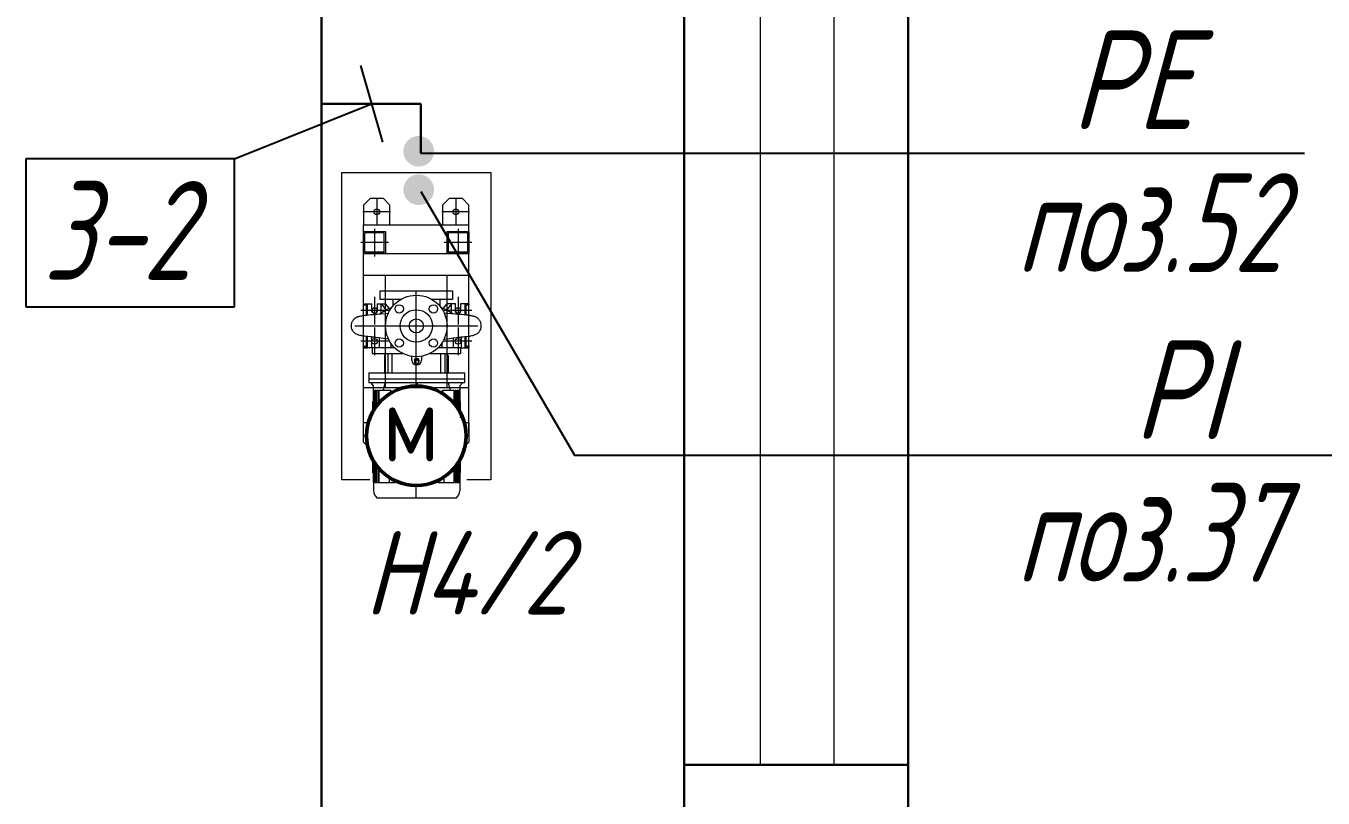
# Model space of a CAD drawing. Header units: millimetres. Extents: x 409 to 1826, y -2285 to 789.
# Drawn here: x 1073.2 to 1132.4, y -160.4 to -125.2 of the extents above; entities that cross this region are included whole.
import ezdxf

# ---------------------------------------------------------------- set-up
doc = ezdxf.new("R2010")
doc.units = ezdxf.units.MM
doc.linetypes.add('осевая', pattern=[50.8, 31.75, -6.35, 6.35, -6.35])
for name, color, linetype, lineweight in [('1-основная-050 ж', 2, 'Continuous', 50), ('7-тонкая-текст.-02', 4, 'Continuous', 30), ('7-тонкая.текст-02', 4, 'Continuous', 30), ('Visible (ISO)', 7, 'Continuous', 50), ('АР_Стены наружные', 7, 'Continuous', 30), ('Опора', 22, 'Continuous', 15), ('осевая', 33, 'осевая', 13), ('Тонкая - 018', 254, 'Continuous', 18)]:
    doc.layers.add(name, color=color, linetype=linetype, lineweight=lineweight)
doc.layers.add('ТХ_Оси труб.', color=3, linetype='осевая')
doc.styles.add('2', font='simplex.shx', dxfattribs={"width": 0.8, "oblique": 15, "height": 3.5})
doc.styles.add('GOST тип А', font='GOST_A.TTF', dxfattribs={"oblique": 15})
doc.styles.get("Standard").update_dxf_attribs({"font": 'GOST_A.TTF', "oblique": 15})

msp = doc.modelspace()

# ---------------------------------------------------------------- hatches: boundary and pattern name
for points in [[(1091.846, -130.912, -1), (1090.446, -130.912, -1)], [(1091.846, -132.662, -1), (1090.446, -132.662, -1)]]:
    msp.add_hatch(color=7).paths.add_polyline_path(points)

# ---------------------------------------------------------------- linework, layer by layer
for p, q in [((1088.5, -127), (1089.5, -130.5)), ((1082.75, -131.25), (1089, -128.75)), ((1091.25, -131), (1118, -131)), ((1118, -131), (1124, -131)), ((1124, -131), (1131.5, -131)), ((1073.25, -131.25), (1073.25, -138)), ((1082.75, -131.25), (1073.25, -131.25)), ((1082.75, -138), (1082.75, -131.25)), ((1091.25, -132.75), (1098.25, -144.75)), ((1073.25, -138), (1082.75, -138)), ((1098.25, -144.75), (1135.25, -144.75))]:
    msp.add_line(p, q)
at = {"lineweight": 30}
for p, q in [((1091.25, -128.75), (1086.711, -128.75)), ((1091.25, -131), (1091.25, -128.75))]:
    msp.add_line(p, q, dxfattribs=at)
at = {"color": 7, "lineweight": 13}
for p, q in [((1087.636, -145.876), (1087.636, -131.876)), ((1087.636, -131.876), (1094.436, -131.876)), ((1094.436, -131.876), (1094.436, -145.876)), ((1088.921, -145.876), (1087.636, -145.876)), ((1094.436, -145.876), (1093.336, -145.876))]:
    msp.add_line(p, q, dxfattribs=at)
at = {"layer": '1-основная-050 ж', "color": 7, "lineweight": 30, "ltscale": 0.5}
msp.add_line((1086.711, -70.379), (1086.711, -180.778), dxfattribs=at)
at = {"layer": '1-основная-050 ж', "color": 7, "ltscale": 0.1}
msp.add_circle((1091.039, -143.867), 2.265, dxfattribs=at)
at = {"layer": 'Visible (ISO)', "color": 7, "lineweight": 13}
for p, q in [((1089.387, -137.267), (1092.687, -137.267)), ((1089.387, -137.667), (1089.387, -137.267)), ((1090.316, -137.667), (1089.387, -137.667)), ((1089.965, -137.667), (1089.965, -137.966)), ((1092.687, -137.667), (1091.758, -137.667)), ((1092.109, -137.667), (1092.109, -137.966)), ((1092.687, -137.267), (1092.687, -137.667)), ((1088.637, -137.867), (1088.817, -137.867)), ((1088.637, -137.927), (1088.637, -137.867)), ((1088.772, -137.927), (1088.637, -137.927)), ((1088.637, -138.388), (1088.637, -137.927)), ((1088.817, -137.897), (1088.772, -137.927)), ((1088.772, -138.371), (1088.772, -137.927)), ((1088.817, -137.867), (1089.017, -137.867)), ((1088.817, -137.867), (1088.817, -137.897)), ((1088.817, -138.366), (1088.817, -137.897)), ((1089.017, -138.167), (1089.017, -137.867)), ((1089.257, -137.867), (1089.257, -138.167)), ((1089.257, -137.867), (1089.429, -137.867)), ((1089.429, -138.286), (1089.429, -137.867)), ((1089.429, -137.867), (1089.637, -137.867)), ((1089.429, -137.867), (1089.669, -138.144)), ((1089.814, -138.072), (1089.637, -137.867)), ((1092.26, -138.072), (1092.437, -137.867)), ((1092.645, -137.867), (1092.406, -138.144)), ((1092.645, -137.867), (1092.437, -137.867)), ((1092.817, -137.867), (1092.645, -137.867)), ((1092.645, -138.286), (1092.645, -137.867)), ((1092.817, -138.167), (1092.817, -137.867)), ((1093.057, -137.867), (1093.057, -138.167)), ((1093.257, -137.867), (1093.057, -137.867)), ((1093.437, -137.867), (1093.257, -137.867)), ((1093.257, -137.897), (1093.257, -137.867)), ((1093.302, -137.927), (1093.257, -137.897)), ((1093.257, -138.366), (1093.257, -137.897)), ((1093.437, -137.927), (1093.302, -137.927)), ((1093.302, -138.371), (1093.302, -137.927)), ((1093.437, -137.867), (1093.437, -137.927)), ((1093.437, -138.388), (1093.437, -137.927)), ((1088.637, -139.807), (1088.637, -139.33)), ((1088.772, -139.807), (1088.772, -139.348)), ((1088.817, -139.867), (1088.817, -139.353)), ((1088.992, -139.369), (1088.992, -139.855)), ((1088.999, -139.37), (1088.999, -139.855)), ((1089.344, -139.412), (1089.344, -139.855)), ((1092.73, -139.855), (1092.73, -139.412)), ((1093.076, -139.37), (1093.076, -139.855)), ((1093.082, -139.369), (1093.082, -139.855)), ((1093.257, -139.867), (1093.257, -139.353)), ((1093.302, -139.807), (1093.302, -139.348)), ((1093.437, -139.807), (1093.437, -139.33)), ((1088.637, -139.867), (1088.637, -139.807)), ((1088.637, -139.807), (1088.637, -139.867)), ((1088.772, -139.807), (1088.637, -139.807)), ((1089.027, -139.867), (1088.637, -139.867)), ((1088.637, -139.867), (1088.817, -139.867)), ((1088.817, -139.837), (1088.772, -139.807)), ((1088.817, -139.867), (1088.817, -139.837)), ((1088.999, -139.855), (1088.992, -139.855)), ((1088.999, -139.855), (1089.035, -139.855)), ((1089.027, -139.855), (1089.027, -140.117)), ((1089.035, -139.855), (1090.045, -139.855)), ((1089.882, -139.657), (1089.882, -139.855)), ((1089.908, -139.855), (1089.882, -139.855)), ((1092.029, -139.855), (1093.039, -139.855)), ((1092.193, -139.855), (1092.166, -139.855)), ((1092.193, -139.657), (1092.193, -139.855)), ((1093.039, -139.855), (1093.076, -139.855)), ((1093.047, -139.855), (1093.047, -140.117)), ((1093.047, -139.867), (1093.437, -139.867)), ((1093.082, -139.855), (1093.076, -139.855)), ((1093.302, -139.807), (1093.257, -139.837)), ((1093.257, -139.837), (1093.257, -139.867)), ((1093.437, -139.867), (1093.257, -139.867)), ((1093.437, -139.807), (1093.302, -139.807)), ((1093.437, -139.807), (1093.437, -139.867)), ((1093.437, -139.867), (1093.437, -139.807)), ((1089.027, -140.117), (1090.407, -140.117)), ((1089.588, -140.217), (1089.616, -140.217)), ((1089.588, -140.217), (1089.588, -141.003)), ((1089.616, -141.003), (1089.616, -140.117)), ((1089.74, -140.117), (1089.74, -141.003)), ((1089.927, -140.117), (1089.927, -141.003)), ((1090.833, -140.427), (1090.833, -140.252)), ((1090.951, -140.427), (1091.001, -140.345)), ((1090.951, -140.427), (1090.951, -140.511)), ((1091.001, -140.429), (1090.951, -140.511)), ((1090.951, -140.511), (1091.001, -140.593)), ((1091.001, -140.345), (1091.001, -140.429)), ((1091.001, -140.345), (1091.102, -140.345)), ((1091.102, -140.429), (1091.001, -140.429)), ((1091.001, -140.593), (1091.102, -140.593)), ((1091.102, -140.345), (1091.102, -140.429)), ((1091.102, -140.345), (1091.153, -140.427)), ((1091.153, -140.511), (1091.102, -140.429)), ((1091.102, -140.593), (1091.153, -140.511)), ((1091.153, -140.427), (1091.153, -140.511)), ((1091.27, -140.252), (1091.27, -140.427)), ((1091.668, -140.117), (1093.047, -140.117)), ((1092.148, -141.003), (1092.148, -140.117)), ((1092.335, -140.117), (1092.335, -141.003)), ((1092.458, -141.003), (1092.458, -140.117)), ((1092.458, -140.217), (1092.487, -140.217)), ((1092.487, -140.217), (1092.487, -141.003)), ((1088.869, -141.003), (1093.239, -141.003)), ((1088.869, -141.003), (1088.869, -141.277)), ((1093.239, -141.003), (1093.239, -141.277)), ((1088.869, -141.277), (1093.239, -141.277)), ((1088.869, -141.277), (1093.239, -141.277)), ((1088.869, -141.277), (1088.869, -141.465)), ((1093.239, -141.465), (1088.869, -141.465)), ((1089.087, -141.592), (1088.973, -141.465)), ((1089.087, -141.802), (1089.087, -141.592)), ((1089.088, -141.802), (1089.087, -141.802)), ((1089.087, -141.802), (1089.087, -142.718)), ((1089.088, -142.718), (1089.088, -141.802)), ((1089.097, -141.802), (1089.107, -141.802)), ((1089.097, -142.702), (1089.097, -141.802)), ((1089.107, -142.686), (1089.107, -141.802)), ((1089.135, -141.802), (1089.107, -141.802)), ((1089.135, -141.802), (1089.155, -141.802)), ((1089.135, -142.64), (1089.135, -141.802)), ((1089.155, -142.61), (1089.155, -141.802)), ((1089.204, -141.802), (1089.155, -141.802)), ((1089.204, -141.802), (1089.235, -141.802)), ((1089.204, -142.539), (1089.204, -141.802)), ((1089.235, -142.498), (1089.235, -141.802)), ((1089.308, -141.802), (1089.235, -141.802)), ((1089.308, -141.802), (1089.351, -141.802)), ((1089.308, -142.407), (1089.308, -141.802)), ((1089.351, -142.357), (1089.351, -141.802)), ((1089.879, -141.802), (1089.351, -141.802)), ((1089.992, -141.858), (1089.992, -141.839)), ((1090.071, -141.802), (1090.149, -141.802)), ((1090.071, -141.839), (1090.071, -141.802)), ((1091.015, -141.465), (1091.015, -141.592)), ((1091.015, -141.592), (1091.093, -141.592)), ((1091.093, -141.592), (1091.093, -141.465)), ((1091.958, -141.802), (1092.037, -141.802)), ((1091.958, -141.839), (1091.958, -141.802)), ((1092.037, -141.839), (1092.037, -141.802)), ((1092.115, -141.839), (1092.115, -141.874)), ((1092.757, -141.802), (1092.229, -141.802)), ((1092.757, -141.802), (1092.8, -141.802)), ((1092.757, -142.391), (1092.757, -141.802)), ((1092.8, -142.443), (1092.8, -141.802)), ((1092.873, -141.802), (1092.8, -141.802)), ((1092.873, -141.802), (1092.903, -141.802)), ((1092.873, -142.538), (1092.873, -141.802)), ((1092.903, -142.581), (1092.903, -141.802)), ((1092.953, -141.802), (1092.903, -141.802)), ((1092.953, -141.802), (1092.972, -141.802)), ((1092.953, -142.656), (1092.953, -141.802)), ((1092.972, -142.687), (1092.972, -141.802)), ((1093.001, -141.802), (1092.972, -141.802)), ((1093.001, -141.802), (1093.011, -141.802)), ((1093.001, -142.736), (1093.001, -141.802)), ((1093.011, -142.752), (1093.011, -141.802)), ((1093.135, -141.465), (1093.02, -141.592)), ((1093.02, -141.592), (1093.02, -141.802)), ((1093.02, -142.769), (1093.02, -141.802)), ((1093.02, -141.802), (1093.02, -141.802)), ((1093.02, -141.802), (1093.02, -142.77)), ((1093.239, -141.277), (1093.239, -141.465)), ((1089.087, -142.314), (1089.056, -142.314)), ((1089.056, -142.773), (1089.056, -142.314)), ((1093.052, -142.314), (1093.02, -142.314)), ((1093.052, -142.828), (1093.052, -142.314)), ((1093.052, -143.038), (1093.02, -143.038)), ((1089.056, -145.56), (1089.056, -144.96)), ((1089.087, -145.015), (1089.087, -146.377)), ((1089.088, -145.997), (1089.088, -145.016)), ((1089.097, -145.997), (1089.097, -145.032)), ((1089.107, -145.997), (1089.107, -145.047)), ((1089.135, -145.997), (1089.135, -145.093)), ((1089.155, -145.997), (1089.155, -145.123)), ((1089.204, -145.997), (1089.204, -145.194)), ((1089.235, -145.997), (1089.235, -145.235)), ((1089.308, -145.997), (1089.308, -145.326)), ((1089.351, -145.997), (1089.351, -145.376)), ((1092.757, -145.997), (1092.757, -145.342)), ((1092.8, -145.997), (1092.8, -145.291)), ((1092.873, -145.997), (1092.873, -145.196)), ((1092.903, -145.997), (1092.903, -145.153)), ((1092.953, -145.997), (1092.953, -145.078)), ((1092.972, -145.997), (1092.972, -145.046)), ((1093.001, -145.997), (1093.001, -144.998)), ((1093.011, -145.997), (1093.011, -144.981)), ((1093.02, -145.997), (1093.02, -144.964)), ((1093.02, -144.964), (1093.02, -146.377)), ((1093.052, -145.56), (1093.052, -144.905)), ((1089.056, -145.56), (1089.087, -145.56)), ((1089.794, -145.759), (1089.794, -145.997)), ((1090.071, -145.997), (1090.071, -145.914)), ((1090.149, -145.997), (1090.149, -145.949)), ((1091.958, -145.997), (1091.958, -145.936)), ((1092.037, -145.997), (1092.037, -145.9)), ((1092.313, -145.997), (1092.313, -145.739)), ((1093.02, -145.56), (1093.052, -145.56)), ((1089.088, -145.997), (1089.097, -145.997)), ((1089.107, -145.997), (1089.135, -145.997)), ((1089.155, -145.997), (1089.204, -145.997)), ((1089.235, -145.997), (1089.308, -145.997)), ((1089.351, -145.997), (1090.071, -145.997)), ((1090.149, -145.997), (1090.307, -145.997)), ((1091.801, -145.997), (1091.958, -145.997)), ((1092.037, -145.997), (1092.757, -145.997)), ((1092.8, -145.997), (1092.873, -145.997)), ((1092.903, -145.997), (1092.953, -145.997)), ((1092.972, -145.997), (1093.001, -145.997)), ((1093.011, -145.997), (1093.02, -145.997)), ((1089.241, -146.689), (1092.867, -146.689))]:
    msp.add_line(p, q, dxfattribs=at)
for centre, radius in [((1091.037, -138.867), 1.4), ((1090.259, -138.089), 0.19), ((1091.037, -138.867), 0.74), ((1091.815, -138.089), 0.19), ((1091.037, -138.867), 0.32), ((1090.259, -139.645), 0.19), ((1091.815, -139.645), 0.19)]:
    msp.add_circle(centre, radius, dxfattribs=at)
for centre, radius, start, end in [((1089.137, -138.167), 0.12, 180, 0), ((1091.037, -140.726), 2.922, 112.5291, 124.50272), ((1091.037, -140.726), 2.922, 55.49728, 67.4709), ((1092.937, -138.167), 0.12, 180, 0), ((1091.052, -140.427), 0.218, 180, 0), ((1089.481, -146.377), 0.393, 180, 232.42421), ((1092.627, -146.377), 0.393, 307.57579, 0)]:
    msp.add_arc(centre, radius, start, end, dxfattribs=at)
for points in [[(1089.773, -139.468), (1089.042, -139.372), (1088.983, -139.368), (1088.791, -139.352), (1088.689, -139.339), (1088.534, -139.314), (1088.481, -139.305), (1088.399, -139.281), (1088.378, -139.275), (1088.331, -139.255), (1088.308, -139.244), (1088.263, -139.216), (1088.241, -139.2), (1088.199, -139.161), (1088.178, -139.139), (1088.137, -139.082), (1088.118, -139.046), (1088.088, -138.966), (1088.079, -138.921), (1088.076, -138.831), (1088.081, -138.784), (1088.107, -138.696), (1088.127, -138.653), (1088.178, -138.579), (1088.209, -138.546), (1088.256, -138.509), (1088.27, -138.499), (1088.305, -138.477), (1088.326, -138.467), (1088.359, -138.452), (1088.374, -138.447), (1088.407, -138.435), (1088.424, -138.43), (1088.492, -138.413), (1088.541, -138.404), (1088.653, -138.386), (1088.712, -138.378), (1088.89, -138.358), (1089.04, -138.346), (1089.195, -138.336), (1089.196, -138.336), (1089.766, -138.281)], [(1092.302, -139.468), (1093.032, -139.372), (1093.092, -139.368), (1093.283, -139.352), (1093.386, -139.339), (1093.54, -139.314), (1093.594, -139.305), (1093.675, -139.281), (1093.696, -139.275), (1093.743, -139.255), (1093.766, -139.244), (1093.811, -139.216), (1093.833, -139.2), (1093.876, -139.161), (1093.896, -139.139), (1093.938, -139.082), (1093.957, -139.046), (1093.986, -138.966), (1093.995, -138.921), (1093.999, -138.831), (1093.993, -138.784), (1093.968, -138.696), (1093.947, -138.653), (1093.897, -138.579), (1093.865, -138.546), (1093.819, -138.509), (1093.804, -138.499), (1093.769, -138.477), (1093.749, -138.467), (1093.715, -138.452), (1093.701, -138.447), (1093.668, -138.435), (1093.65, -138.43), (1093.583, -138.413), (1093.533, -138.404), (1093.421, -138.386), (1093.362, -138.378), (1093.185, -138.358), (1093.035, -138.346), (1092.879, -138.336), (1092.878, -138.336), (1092.309, -138.281)]]:
    msp.add_open_spline(points, degree=3, knots=[0.991028, 0.991028, 0.991028, 0.991028, 2.309248, 2.309248, 5.540259, 5.540259, 8.269099, 8.269099, 9.120029, 9.120029, 9.69647, 9.69647, 10.193736, 10.193736, 10.72663, 10.72663, 11.415598, 11.415598, 12.184885, 12.184885, 12.973734, 12.973734, 13.763298, 13.763298, 14.53476, 14.53476, 14.862615, 14.862615, 15.371513, 15.371513, 15.856622, 15.856622, 16.639947, 16.639947, 18.985713, 18.985713, 20.993304, 20.993304, 24.198958, 24.198958, 24.21666, 24.21666, 24.21666, 24.21666], dxfattribs=at)
for points, weights in [([(1089.606, -141.465), (1089.565, -141.629), (1089.522, -141.802)], [1, 1.00040038941, 1]), ([(1089.879, -141.802), (1089.837, -141.928), (1089.794, -142.064)], [1, 1.00036267112, 1]), ([(1092.313, -142.064), (1092.27, -141.928), (1092.229, -141.802)], [1, 1.00036267113, 1]), ([(1092.586, -141.802), (1092.542, -141.629), (1092.501, -141.465)], [1, 1.00040038809, 1])]:
    msp.add_rational_spline(points, weights, degree=2, dxfattribs=at)
at = {"layer": 'АР_Стены наружные', "ltscale": 1000}
for p, q in [((1113.445, -293.979), (1113.445, -2.375)), ((1103.245, -293.979), (1103.245, -58.879))]:
    msp.add_line(p, q, dxfattribs=at)
at = {"layer": 'АР_Стены наружные', "ltscale": 0.1}
msp.add_line((1103.245, -158.85), (1113.445, -158.85), dxfattribs=at)
at = {"layer": 'Опора', "color": 7, "lineweight": 13, "ltscale": 2}
for p, q in [((1088.637, -133.369), (1088.937, -133.069)), ((1088.637, -133.369), (1088.937, -133.069)), ((1088.637, -133.369), (1088.637, -134.269)), ((1088.637, -133.369), (1088.637, -134.269)), ((1089.537, -133.069), (1088.937, -133.069)), ((1089.537, -133.069), (1088.937, -133.069)), ((1089.537, -133.069), (1089.837, -133.369)), ((1089.537, -133.069), (1089.837, -133.369)), ((1089.837, -134.269), (1089.837, -133.369)), ((1089.837, -134.269), (1089.837, -133.369)), ((1092.237, -133.369), (1092.537, -133.069)), ((1092.237, -133.369), (1092.537, -133.069)), ((1092.237, -133.369), (1092.237, -134.269)), ((1092.237, -133.369), (1092.237, -134.269)), ((1093.137, -133.069), (1092.537, -133.069)), ((1093.137, -133.069), (1092.537, -133.069)), ((1093.137, -133.069), (1093.437, -133.369)), ((1093.137, -133.069), (1093.437, -133.369)), ((1093.437, -134.269), (1093.437, -133.369)), ((1093.437, -134.269), (1093.437, -133.369)), ((1088.637, -134.269), (1093.437, -134.269)), ((1088.637, -135.869), (1088.637, -134.269)), ((1088.637, -134.269), (1093.437, -134.269)), ((1088.637, -135.869), (1088.637, -134.269)), ((1088.697, -135.509), (1088.697, -134.629)), ((1089.577, -134.629), (1088.697, -134.629)), ((1088.697, -135.509), (1088.697, -134.629)), ((1089.577, -134.629), (1088.697, -134.629)), ((1089.577, -135.509), (1089.577, -134.629)), ((1089.577, -135.509), (1089.577, -134.629)), ((1092.497, -135.509), (1092.497, -134.629)), ((1093.377, -134.629), (1092.497, -134.629)), ((1092.497, -135.509), (1092.497, -134.629)), ((1093.377, -134.629), (1092.497, -134.629)), ((1093.377, -135.509), (1093.377, -134.629)), ((1093.377, -135.509), (1093.377, -134.629)), ((1093.437, -135.869), (1093.437, -134.269)), ((1093.437, -135.869), (1093.437, -134.269)), ((1088.637, -135.569), (1093.437, -135.569)), ((1088.637, -135.569), (1093.437, -135.569)), ((1088.637, -143.767), (1088.637, -135.869)), ((1088.637, -143.767), (1088.637, -135.869)), ((1089.577, -135.509), (1088.697, -135.509)), ((1089.577, -135.509), (1088.697, -135.509)), ((1093.377, -135.509), (1092.497, -135.509)), ((1093.377, -135.509), (1092.497, -135.509)), ((1093.437, -143.767), (1093.437, -135.869)), ((1093.437, -143.767), (1093.437, -135.869)), ((1093.437, -136.569), (1088.637, -136.569)), ((1093.437, -136.569), (1088.637, -136.569)), ((1089.637, -141.667), (1089.637, -136.569)), ((1089.637, -141.667), (1089.637, -136.569)), ((1092.437, -141.667), (1092.437, -136.569)), ((1092.437, -141.667), (1092.437, -136.569)), ((1088.637, -141.667), (1093.437, -141.667)), ((1088.637, -141.667), (1093.437, -141.667)), ((1088.637, -143.267), (1088.855, -143.267)), ((1088.637, -144.167), (1088.637, -143.267)), ((1088.637, -143.267), (1088.855, -143.267)), ((1088.637, -144.167), (1088.637, -143.267)), ((1093.223, -143.267), (1093.437, -143.267)), ((1093.223, -143.267), (1093.437, -143.267)), ((1093.437, -143.267), (1093.437, -144.167)), ((1093.437, -143.267), (1093.437, -144.167)), ((1088.637, -144.167), (1088.937, -144.467)), ((1088.637, -144.167), (1088.937, -144.467)), ((1093.137, -144.467), (1093.437, -144.167)), ((1093.137, -144.467), (1093.437, -144.167))]:
    msp.add_line(p, q, dxfattribs=at)
for points in [[(1089.637, -134.569), (1089.637, -135.569), (1088.637, -135.569), (1088.637, -134.569)], [(1089.637, -134.569), (1089.637, -135.569), (1088.637, -135.569), (1088.637, -134.569)], [(1093.437, -134.569), (1093.437, -135.569), (1092.437, -135.569), (1092.437, -134.569)], [(1093.437, -134.569), (1093.437, -135.569), (1092.437, -135.569), (1092.437, -134.569)]]:
    msp.add_lwpolyline(points, close=True, dxfattribs=at)
for centre in [(1089.237, -133.669), (1089.237, -133.669), (1092.837, -133.669), (1092.837, -133.669), (1089.137, -138.167), (1089.137, -138.167), (1092.937, -138.167), (1092.937, -138.167), (1089.137, -139.567), (1089.137, -139.567), (1092.937, -139.567), (1092.937, -139.567)]:
    msp.add_circle(centre, 0.13, dxfattribs=at)
at = {"layer": 'осевая', "color": 7, "lineweight": 13, "ltscale": 300}
for p, q in [((1091.037, -141.602), (1091.037, -137.267)), ((1091.037, -146.689), (1091.037, -146.131))]:
    msp.add_line(p, q, dxfattribs=at)
at = {"layer": 'осевая', "color": 7, "lineweight": 13}
msp.add_line((1088.229, -138.867), (1093.846, -138.867), dxfattribs=at)
at = {"layer": 'Тонкая - 018', "ltscale": 0.1}
for p, q in [((1106.703, -79.152), (1106.703, -158.85)), ((1110.067, -79.152), (1110.067, -158.85))]:
    msp.add_line(p, q, dxfattribs=at)
at = {"layer": 'ТХ_Оси труб.', "color": 7, "lineweight": 13, "ltscale": 3}
for p, q in [((1089.237, -133.039), (1089.237, -134.299)), ((1089.237, -133.039), (1089.237, -134.299)), ((1092.837, -133.039), (1092.837, -134.299)), ((1092.837, -133.039), (1092.837, -134.299)), ((1089.867, -133.669), (1088.607, -133.669)), ((1089.867, -133.669), (1088.607, -133.669)), ((1093.467, -133.669), (1092.207, -133.669)), ((1093.467, -133.669), (1092.207, -133.669)), ((1089.137, -134.439), (1089.137, -135.699)), ((1089.137, -134.439), (1089.137, -135.699)), ((1092.937, -134.439), (1092.937, -135.699)), ((1092.937, -134.439), (1092.937, -135.699)), ((1089.767, -135.069), (1088.507, -135.069)), ((1089.767, -135.069), (1088.507, -135.069)), ((1093.567, -135.069), (1092.307, -135.069)), ((1093.567, -135.069), (1092.307, -135.069)), ((1089.137, -137.537), (1089.137, -138.797)), ((1089.137, -137.537), (1089.137, -138.797)), ((1092.937, -137.537), (1092.937, -138.797)), ((1092.937, -137.537), (1092.937, -138.797)), ((1089.767, -138.167), (1088.507, -138.167)), ((1089.767, -138.167), (1088.507, -138.167)), ((1093.567, -138.167), (1092.307, -138.167)), ((1093.567, -138.167), (1092.307, -138.167)), ((1089.137, -138.937), (1089.137, -140.197)), ((1089.137, -138.937), (1089.137, -140.197)), ((1092.937, -138.937), (1092.937, -140.197)), ((1092.937, -138.937), (1092.937, -140.197)), ((1089.767, -139.567), (1088.507, -139.567)), ((1089.767, -139.567), (1088.507, -139.567)), ((1093.567, -139.567), (1092.307, -139.567)), ((1093.567, -139.567), (1092.307, -139.567)), ((1088.774, -143.867), (1088.607, -143.867)), ((1088.774, -143.867), (1088.607, -143.867)), ((1093.467, -143.867), (1093.304, -143.867)), ((1093.467, -143.867), (1093.304, -143.867))]:
    msp.add_line(p, q, dxfattribs=at)

# ---------------------------------------------------------------- texts
at = {"layer": '7-тонкая-текст.-02', "color": 7, "ltscale": 0.5, "style": 'GOST тип А', "oblique": 15}
for s, p in [('РE', (1120.872, -129.914)), ('РI', (1123.716, -144.019))]:
    msp.add_text(s, height=4.5, dxfattribs=at).set_placement(p)
at = {"layer": '7-тонкая-текст.-02', "color": 7, "ltscale": 0.5, "style": 'GOST тип А', "oblique": 15, "width": 0.9}
for s, p in [('поз.52', (1118.371, -136.414)), ('поз.37', (1118.362, -150.519))]:
    msp.add_text(s, height=4.5, dxfattribs=at).set_placement(p)
at = {"layer": '7-тонкая-текст.-02', "color": 7, "ltscale": 0.1, "style": '2', "width": 0.8}
msp.add_text('м', height=3.5, dxfattribs=at).set_placement((1089.509, -145.034))
at = {"layer": '7-тонкая.текст-02', "color": 7, "oblique": 15, "width": 0.9}
msp.add_text('3-2', height=4.5, dxfattribs=at).set_placement((1074.036, -136.77))
at = {"layer": '7-тонкая.текст-02', "color": 7, "style": 'GOST тип А', "oblique": 15}
msp.add_text('Н4/2', height=3.8, dxfattribs=at).set_placement((1088.668, -152.008))

doc.saveas('drawing.dxf')
